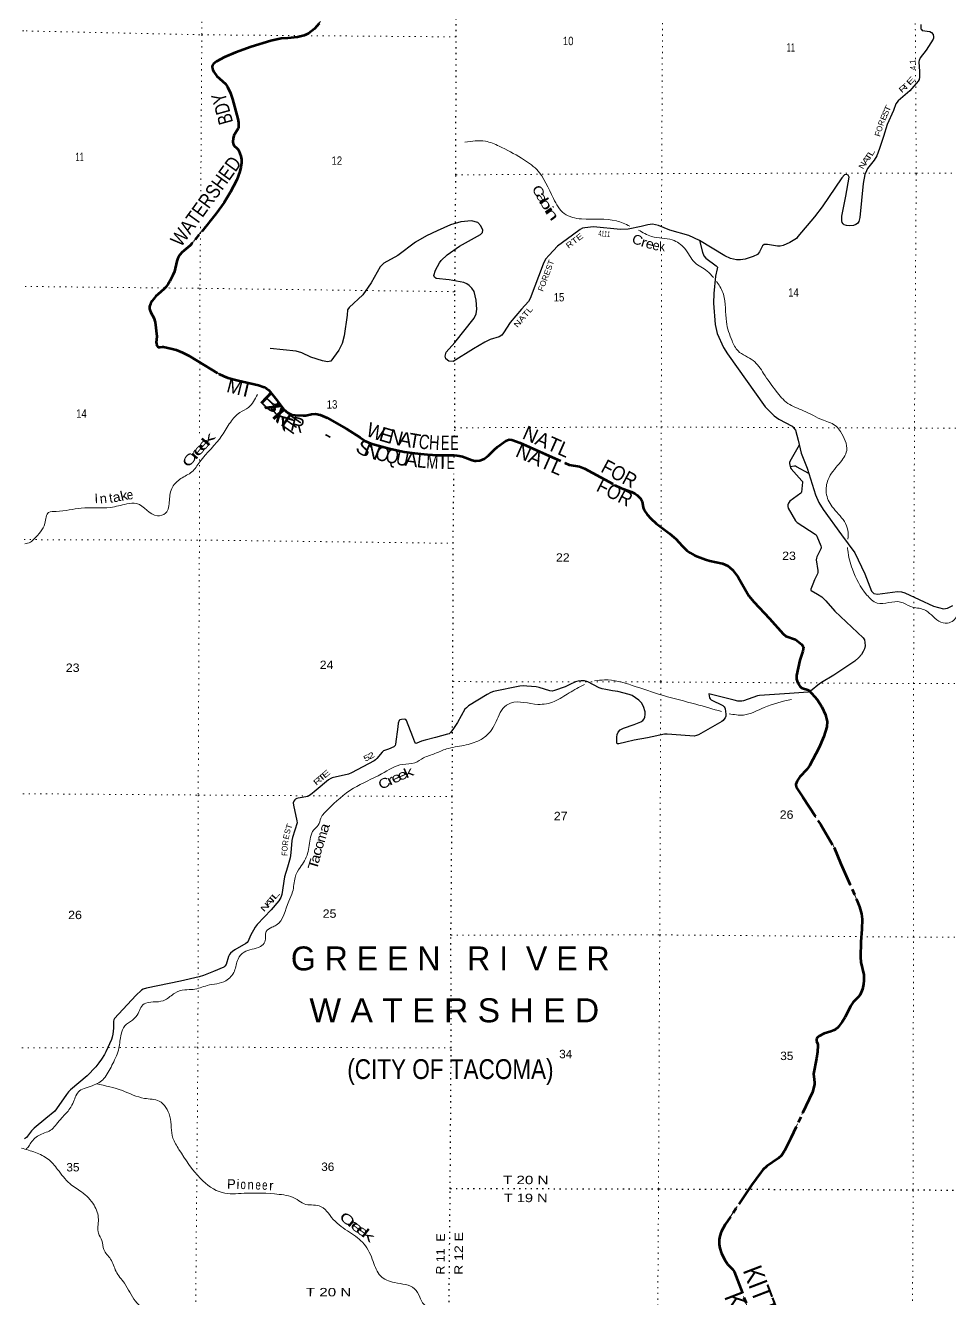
# Model space of a CAD drawing. Header units: feet. Extents: x -252966 to 4, y -183309 to 1368.
# Drawn here: x -93640 to -74362, y -120662 to -94107 of the extents above; entities that cross this region are included whole.
import ezdxf
from ezdxf.enums import TextEntityAlignment as Align

# ---------------------------------------------------------------- set-up
doc = ezdxf.new("R2010")
doc.units = ezdxf.units.FT
doc.header["$LTSCALE"] = 80
for name, pattern in [('DOT_DASHED', [7.7, 5, -1.2, 0.3, -1.2]), ('DOTTED', [1.5, 0.3, -1.2]), ('LONG_DASH_SHORT_DASH', [9.9, 6, -1.2, 1.5, -1.2])]:
    doc.linetypes.add(name, pattern=pattern)
for name, color, linetype, lineweight in [('11', 7, 'LONG_DASH_SHORT_DASH', 60), ('29', 7, 'Continuous', 25), ('30', 7, 'Continuous', 35), ('39', 7, 'Continuous', 13), ('41', 7, 'Continuous', 13), ('44', 7, 'DOT_DASHED', 13), ('6', 7, 'DOTTED', 25), ('7', 7, 'DOTTED', 13)]:
    doc.layers.add(name, color=color, linetype=linetype, lineweight=lineweight)
doc.layers.add('12', color=7, linetype='Continuous')

msp = doc.modelspace()

# ---------------------------------------------------------------- linework, layer by layer
at = {"layer": '11'}
for points in [[(-87513.77, -94063.91), (-87613.27, -94177.8), (-87734.34, -94275.56), (-87828.2, -94318.31), (-87967.61, -94350.57), (-88163.15, -94372.34), (-88302.57, -94381.47), (-88523.57, -94429.1), (-88933.39, -94551.08), (-89259.37, -94668.18), (-89484.54, -94766.67), (-89652.76, -94856.84), (-89713.98, -94906.36), (-89734.43, -94932.82), (-89746.51, -94962.98), (-89739.39, -95019.24), (-89710.08, -95074.72), (-89644.84, -95162.42), (-89470.12, -95326.97), (-89421.72, -95388.77), (-89360.99, -95521.71), (-89318.9, -95644.29), (-89209.37, -96056.1), (-89198.13, -96130.97), (-89194.27, -96199.93), (-89195.8, -96230.04), (-89203.86, -96256.74), (-89259.05, -96343.08), (-89289.58, -96405.43), (-89307.44, -96467.03), (-89315.5, -96529.66), (-89309.92, -96572.95), (-89283.09, -96614.51), (-89229.21, -96665.97), (-89203.77, -96696.81), (-89191.98, -96720.21), (-89149.76, -96835.98), (-89135.37, -96900.76), (-89133.54, -96975.27), (-89144.73, -97065.8), (-89164.88, -97153.54), (-89231.82, -97327.23), (-89365.99, -97594.04), (-89492.37, -97801.4), (-89664.5, -98026.1), (-90160.24, -98649.59), (-90204.04, -98698.1), (-90328.56, -98800.33), (-90376.23, -98841.31), (-90415.58, -98882.75), (-90446.35, -98926.33), (-90470.79, -98978.75), (-90485.28, -99025.34), (-90530.75, -99235.82), (-90562.78, -99314.71), (-90625.6, -99438.02), (-90661.42, -99498), (-90709.04, -99565.84), (-90751.11, -99609.34), (-90874.63, -99709.76)], [(-90874.63, -99709.76), (-90917.12, -99750.12), (-90943.4, -99781.14), (-90996.57, -99852.56), (-91032.27, -99915.02), (-91049.66, -99968.07), (-91052.74, -99995.92), (-91051.12, -100021), (-91033.68, -100078.15), (-90957.31, -100222.13), (-90944.5, -100253.49), (-90934.18, -100294.06), (-90902.29, -100598.22), (-90910.02, -100720.15), (-90908.76, -100742.48), (-90904.7, -100763.37), (-90895.41, -100787.53), (-90880.83, -100808.08), (-90868.64, -100815.02), (-90852.3, -100817.93), (-90832.65, -100816.74), (-90778.76, -100807.75), (-90759.5, -100807.87), (-90577.06, -100849.44), (-90492.43, -100874.73), (-90366.21, -100927.03), (-90241.99, -100988.86), (-90042.19, -101110.24), (-89608.84, -101371.62), (-89503.5, -101424.4), (-89417.03, -101456.47), (-89198.97, -101511.58), (-88776.77, -101609.29), (-88658.78, -101648.72), (-88608.4, -101678.41), (-88565.08, -101717.52), (-88397.42, -101919.77), (-88248.47, -102117.13), (-88167.31, -102186.24), (-88079.53, -102226.25), (-88012.46, -102238.45), (-87848.98, -102240.98), (-87787.87, -102239.43), (-87670.85, -102216.18), (-87587.06, -102207.04), (-87491.04, -102229.34), (-87344.69, -102293.18), (-86941.53, -102521.82), (-86654.63, -102703.4), (-86547.17, -102779.07), (-86434.98, -102829.95), (-86049.87, -102932.66), (-85741.31, -102999.41), (-85521.68, -103031.28), (-85253.58, -103057.13), (-85042.15, -103072.16), (-84694.19, -103073.06), (-84638.09, -103075.4), (-84592.46, -103081.59), (-84522.12, -103100.83), (-84320.1, -103174.22), (-84268.15, -103185.05), (-84235.91, -103187.86), (-84163.26, -103181.02), (-84069.94, -103146.33), (-83978.79, -103080.58), (-83861.99, -102955.63), (-83794.87, -102894.05), (-83617.87, -102768.39), (-83552.06, -102743.87), (-83494.33, -102749.4), (-83322.01, -102815.18), (-82917.16, -102994.03), (-82293.83, -103269.68), (-82081.96, -103307.65), (-81978.47, -103351.46), (-81809.72, -103435.84), (-81342.84, -103693.41), (-81227.69, -103748.62), (-80999.82, -103835.33), (-80923.95, -103871.82), (-80877.77, -103902.07), (-80799.77, -103978.41), (-80776.11, -104030.88), (-80750.81, -104165.03), (-80730.7, -104217.18), (-80666.51, -104308.11), (-80594.12, -104392.32), (-80478.97, -104492.41), (-80201.24, -104705.58), (-80112.96, -104778.21), (-80063.68, -104824.63), (-80007.46, -104885.64), (-79933.52, -104969.42), (-79843.1, -105057.47), (-79773.04, -105107.74), (-79672.19, -105161.03), (-79450.28, -105246.54), (-79360.73, -105275.03), (-79100.52, -105328.91), (-78989.47, -105379.99)], [(-78989.47, -105379.99), (-78890.24, -105462.92), (-78773.03, -105611.59), (-78547.39, -106005.49), (-78445.38, -106131.48), (-78118.56, -106479.23), (-77833.97, -106798.01), (-77778.69, -106844.27), (-77577.94, -106913.3), (-77443.68, -107016.11), (-77411.47, -107073.21), (-77420.72, -107157.07), (-77485.61, -107343.13), (-77551.69, -107664.39), (-77550.87, -107742.45), (-77524.58, -107827.37), (-77487.13, -107891.33), (-77449.97, -107920.04), (-77297.51, -107972.13), (-77122.07, -108167.76), (-77023.73, -108316.72), (-76947.02, -108489.78), (-76916.01, -108627.81), (-76919.3, -108735.17), (-76984.14, -108935.51), (-77083.63, -109166.5), (-77285.19, -109550.71), (-77338.4, -109628.33), (-77484.38, -109779.22), (-77541.84, -109864.18), (-77570.43, -109932.2), (-77560.26, -109998.83), (-77419.29, -110204.86), (-77045.42, -110781.39), (-76768.98, -111250.88), (-76627.71, -111597.18), (-76293.13, -112353.85), (-76237.82, -112491.42), (-76195.3, -112636.88), (-76182.52, -112747.1), (-76190.7, -112956.08), (-76210.99, -113220.15), (-76216.9, -113544.34), (-76211.56, -113643.32), (-76151.95, -113909.73), (-76147.5, -114031.2), (-76154.7, -114108.14), (-76178.62, -114212.37), (-76227.6, -114328.8), (-76265.47, -114378.49), (-76373.83, -114479.88), (-76427.88, -114565.19), (-76542.36, -114792.55), (-76603.05, -114893.85), (-76663, -114976.66), (-76692.82, -115009.08), (-76733.44, -115044.18), (-76733.44, -115044.18), (-76768.21, -115065.27), (-76839.7, -115093.95), (-76977.76, -115136.77), (-77079.55, -115186.04), (-77111.74, -115208.69), (-77124.98, -115223.58), (-77134.92, -115240.66), (-77138.89, -115253.53), (-77139.92, -115270.27), (-77135.2, -115295.14), (-77116.95, -115345.88), (-77112.1, -115364.91), (-77110.87, -115375.13), (-77110.98, -115386.76), (-77118.91, -115515.01), (-77133.88, -115658.74), (-77196.67, -115974.98), (-77185.34, -116094.89), (-77178.85, -116155.27), (-77182.18, -116198.9), (-77223.62, -116360.34), (-77671.09, -117318.37), (-77804.86, -117584.38), (-77867.81, -117675.57), (-77932.05, -117735.3), (-78170.2, -117900.83), (-78254.75, -117974.84), (-78300.93, -118031.26), (-78491.27, -118297.34), (-79039.15, -119117.87), (-79126.06, -119271), (-79154.3, -119360.5), (-79166.22, -119427.4), (-79169.02, -119532.07), (-79155.37, -119614.57), (-79116.61, -119725.24), (-79050.03, -119852.45), (-78990.39, -119944.83), (-78888.01, -120052.75), (-78853.99, -120101.48), (-78515.94, -120995.31)]]:
    msp.add_lwpolyline(points, dxfattribs=at)
at = {"layer": '29'}
for points in [[(-74957.34, -94084.27), (-74957.77, -94178.39), (-74949.2, -94192.2), (-74930.43, -94210.97), (-74769.6, -94233.17), (-74735.3, -94256.04), (-74705.27, -94293.59), (-74694.02, -94342.4), (-74698.07, -94369.62), (-74701.52, -94394.98), (-74851.56, -94621.36), (-74975.47, -94785.51), (-74997.98, -94834.32), (-74998.98, -94863.11), (-74987.88, -95065.42), (-74986.72, -95183.55), (-74994.23, -95232.37), (-75012.88, -95271.59), (-75190.17, -95469.17), (-75435.69, -95682.5), (-75480.21, -95741.19), (-75530.79, -95878.39), (-75660.42, -96172.28), (-75737.75, -96426.31), (-75821.07, -96674.31), (-75876.12, -96824.54), (-75932.43, -96918.2), (-76071.26, -97091.15), (-76095.78, -97135.86), (-76127.55, -97218.83), (-76163.16, -97405.95), (-76232.54, -98112.6), (-76253.27, -98197.03), (-76279.54, -98238.34), (-76313.31, -98260.87), (-76365.61, -98282.31), (-76439.03, -98285.27), (-76512.2, -98279.64), (-76561.96, -98263.54), (-76583.5, -98245.85), (-76602.27, -98219.56), (-76609.77, -98182.01), (-76607.23, -98083.13), (-76527.18, -97670.91), (-76453.18, -97268.67), (-76478.43, -97228.21), (-76511.06, -97216.38), (-76553.48, -97224.46), (-76609.61, -97288.1), (-77017.26, -97891.32), (-77180.58, -98100.97), (-77523.55, -98510.58), (-77555.45, -98548.11), (-77696.17, -98634.5), (-77835.02, -98698.34), (-77895.06, -98709.6), (-77953.06, -98708.8), (-78161.36, -98673.96), (-78225.51, -98675.72), (-78262.82, -98702.09), (-78324.43, -98829.54), (-78367.89, -98882.34), (-78455.14, -98923.16), (-78626.83, -98979.97), (-78720.64, -98998.75), (-78808.26, -98997.91), (-78934.55, -98964.95), (-79052.41, -98912.87), (-79576.12, -98594.46)], [(-79576.12, -98594.46), (-79802.14, -98491.46), (-80196.48, -98375.81), (-80433.74, -98279.64), (-80560.73, -98254.26), (-80658.9, -98264.62), (-80791.47, -98303.44), (-81068.33, -98358.46), (-81229.31, -98362.26), (-81792.21, -98309.68), (-81972.18, -98326.96), (-82019.35, -98334.22), (-82069.9, -98362.26), (-82229.44, -98480.18), (-82537.19, -98713.31), (-82715.36, -98895.48), (-82788.65, -98980.1), (-82839.56, -99086.63), (-83107.42, -99802.54), (-83146.92, -99868.06), (-83294.85, -100026.11), (-83530.64, -100303.57), (-83664.79, -100521.45), (-83704.3, -100564.77), (-83758.5, -100601.08), (-83942.48, -100656.63), (-84057.66, -100710.08), (-84292.84, -100855.37), (-84714.95, -101114.09), (-84805.59, -101107.24), (-84869.03, -101057.43), (-84880.65, -101002.1), (-84866.4, -100919.26), (-84683.07, -100717.7), (-84277.86, -100210.59), (-84235.19, -100123.4), (-84220.18, -100025.77), (-84234.06, -99836.28), (-84280.22, -99657.77), (-84329.06, -99588.2), (-84382.99, -99531.31), (-84434.6, -99496.37), (-84497.88, -99470.01), (-84803.38, -99413.56), (-85071.83, -99382.49), (-85109.15, -99358.64), (-85120.82, -99319.81), (-85087.09, -99212.21), (-85003.6, -99055.63), (-84970.71, -99011.89), (-84841.09, -98892.74), (-84581.69, -98711.5), (-84143.6, -98466.85), (-84107.6, -98426.09), (-84100.09, -98373.52), (-84140.77, -98286.63), (-84205.17, -98215.8), (-84334.72, -98181.76), (-84555.31, -98202.94), (-84775.57, -98268.38), (-85049.26, -98393.3), (-85270.92, -98493.68), (-85505.34, -98627.86), (-85871.4, -98902.82), (-86160.3, -99068.22), (-86237.29, -99139.73), (-86429.25, -99475.43), (-86602.76, -99723.09), (-86886.6, -99988.35), (-86918.34, -100037.04), (-86931.44, -100150.38), (-86989.53, -100580.72), (-87030.92, -100743), (-87105.16, -100880.66), (-87272.56, -101108.32), (-87338.64, -101126.02), (-87444.92, -101103.66), (-87683.1, -101026.65), (-87871.52, -100938.27), (-87989.2, -100901.32), (-88538.15, -100845.15)], [(-79576.12, -98594.46), (-79513.09, -98839.01), (-79489.34, -98909.14), (-79446.8, -98959.31), (-79227.76, -99122.47), (-79205.84, -99148.52), (-79206.63, -99184.61), (-79246.78, -99336.67), (-79281.68, -99695.31), (-79283.42, -99897.26), (-79251.66, -100341.19), (-79206.14, -100530.37), (-79075.28, -100825.61), (-78995.63, -100957.73), (-78210.94, -102062.15), (-78023.37, -102247.1), (-77923.22, -102316.39), (-77645.54, -102466.83), (-77577.97, -102549.21), (-77518.58, -102755.69), (-77459.68, -103026.26), (-77332.83, -103339.15), (-77155, -103898.55), (-77086.38, -104055.02), (-76998.05, -104205.55), (-76615.6, -104729.69), (-76338.71, -105105.23), (-76128.25, -105544.6), (-75989.59, -105905.6), (-75941.82, -105958.87), (-75867.62, -105970.15), (-75446.43, -105913.68), (-75363.91, -105921.32), (-75296.36, -105943.85), (-74696.17, -106218.94), (-74485.79, -106274.3), (-74403.23, -106259.28), (-74291.21, -106204.47)], [(-77495.85, -102860.11), (-77696.47, -103201.23), (-77700.66, -103220.7), (-77698.37, -103247.1), (-77685.75, -103304.49), (-77676.57, -103332.04), (-77664.12, -103352.08), (-77440.75, -103603.3), (-77430.5, -103620.7), (-77429.35, -103635.62), (-77452.49, -103842.72), (-77456.31, -103856.57), (-77464.34, -103864.6), (-77695.35, -104032.1), (-77710.42, -104048.82), (-77721.89, -104070.63), (-77733.36, -104106.21), (-77734.51, -104144.08), (-77725.3, -104178.99), (-77576.26, -104438.35), (-77563, -104456.86), (-77537.76, -104476.37), (-77163.99, -104715.5), (-77146.57, -104732.32), (-77128.79, -104760.45), (-77047.12, -104962.82), (-77039.3, -104990.01), (-77038.73, -105005.51), (-77046.18, -105022.15), (-77133.37, -105194.31), (-77139.68, -105220.14), (-77141.17, -105250.61), (-77109.28, -105473.22), (-77106.98, -105509.94), (-77108.71, -105519.7), (-77118.68, -105542.3), (-77180.4, -105670.63), (-77212.82, -105759.68), (-77253.82, -105868.05), (-77256.12, -105884.11), (-77246.8, -105894.5), (-77118.11, -105966.78), (-77028.97, -106026.44), (-76939.09, -106111.43), (-76753.95, -106326.48), (-76160.46, -106883.07), (-76137.62, -106925.13), (-76130.74, -106975.63), (-76123.86, -107044.49), (-76133.03, -107108.77), (-76160.57, -107166.16), (-76199.57, -107228.14), (-76256.93, -107290.11), (-76336.63, -107364.09), (-76778.28, -107658.31), (-77031.24, -107811.49), (-77073.73, -107839.89), (-77264.08, -107992.82), (-77287.11, -108008.61), (-77310.62, -108013.78), (-77702.03, -108041.6), (-78322.85, -108082.54), (-78369.47, -108090.69), (-78662.26, -108193.57), (-78692.98, -108200.87), (-78723.95, -108203.17), (-78780.16, -108199.73), (-78855.17, -108183.73), (-79379.77, -108051.55)], [(-77297.58, -103450.05), (-77556.12, -103310.23), (-77574.47, -103299.9), (-77593.87, -103297.68), (-77684.31, -103311.04)], [(-81392.88, -107983.48), (-81531.67, -107959.28), (-81605.09, -107943.21), (-81674.53, -107921.37), (-81904.51, -107797.44), (-81977.93, -107779.08), (-82046.76, -107776.78), (-82108.71, -107781.38), (-82161.48, -107797.44), (-82285.37, -107854.83), (-82383.83, -107902.06), (-82600.85, -107982.23), (-82654.97, -107990.88), (-82699.5, -107989.12), (-82922.3, -107916.75), (-82986.3, -107901.89), (-83176.73, -107885.82), (-83253.88, -107880.91), (-83323.57, -107888.11), (-83872.57, -108002.32), (-83932.73, -108022.4), (-84006.15, -108059.13), (-84393.9, -108297.86), (-84442.08, -108339.18), (-84472.85, -108371.16), (-84627.19, -108648.96), (-84725.46, -108793.92), (-84771.32, -108852.24), (-84798.86, -108879.78), (-84835.83, -108892.62), (-85088.91, -108959.3), (-85303.62, -109015.22), (-85378.14, -109038.09), (-85474.53, -109080.44), (-85495.19, -109082.93), (-85515.84, -109059.98), (-85559.1, -108947.76), (-85690.22, -108603.17), (-85703.98, -108582.51), (-85722.35, -108575.77), (-85796.68, -108581.89), (-85827.88, -108591.69), (-85846.23, -108605.46), (-85864.59, -108658.26), (-85868.81, -108734.86), (-85917.36, -109099), (-85926.54, -109128.84), (-85952.64, -109151.4), (-86069.11, -109201.82), (-86171.54, -109238.15), (-86198.42, -109263.13), (-86307.96, -109397.24), (-86336.08, -109428.41), (-86365.91, -109449.06), (-86838, -109697.6), (-86899.35, -109723.38), (-87243.73, -109802.67), (-87271.04, -109815.2), (-87316.92, -109842.75), (-87574.92, -110060.55), (-87693.2, -110154.94), (-87725.32, -110179.04), (-87747.54, -110189.5), (-87949.6, -110223.24), (-87978.84, -110234.14), (-88003.13, -110245.96), (-88016.9, -110257.44), (-88041.94, -110288.08), (-88051.12, -110304.15), (-88052.85, -110321.95), (-88045.96, -110370.15), (-87975.92, -110694.72), (-87974.85, -110739.73), (-88070.06, -111046.17), (-88081.86, -111111.28), (-88102.18, -111362.95), (-88119.56, -111467.41), (-88176.35, -111664.94)], [(-79379.77, -108051.55), (-79366.94, -108132.59), (-79354.9, -108156.11), (-79331.38, -108174.21), (-79094.13, -108292.64), (-79061.22, -108321.39), (-79049.75, -108340.9), (-79041.14, -108362.14), (-79027.58, -108469.6), (-79029.1, -108514.21), (-79041.14, -108548.08), (-79066.96, -108585.37), (-79085.31, -108603.74), (-79113.77, -108624.6), (-79597.52, -108902.74), (-79641.82, -108920.93), (-79691.59, -108930.29), (-79965.32, -108911.24), (-80250.67, -108887.42), (-80308.77, -108886.67), (-80660.46, -108964.34), (-80937.67, -109016.96), (-81116.44, -109057.4), (-81259.79, -109092.12), (-81289.61, -109089.82), (-81301.27, -109075.71), (-81305.45, -108953), (-81296.5, -108894.7), (-81273.55, -108846.5), (-81229.96, -108802.88), (-81165.05, -108767.75), (-80938.11, -108691.05), (-80800.91, -108633.01), (-80757.32, -108605.47), (-80729.79, -108573.33), (-80719.3, -108537.9), (-80711.43, -108481.51), (-80713.73, -108424.12), (-80747.73, -108312.62), (-80789.44, -108235.89), (-80844.51, -108178.5), (-80985.14, -108083.54), (-81041.82, -108059.13), (-81278.6, -108003.4), (-81392.88, -107983.48)], [(-88176.35, -111664.94), (-88233.55, -111863.86), (-88289.18, -112234.1), (-88309.32, -112298.49), (-88352.27, -112366.1), (-88515.94, -112552.21), (-88804.86, -112858.33), (-88849, -112918.17), (-88943.2, -113087.83), (-88996.99, -113208.56), (-89015.35, -113236.11), (-89043.43, -113258.95), (-89274.32, -113391.99), (-89320.5, -113424.34), (-89359.5, -113456.48), (-89380.15, -113484.02), (-89402.73, -113528.93), (-89454.73, -113694.96), (-89482.28, -113729.37), (-89501.75, -113748.01), (-89715.13, -113842.12), (-89922.76, -113923.62), (-90014.54, -113953.46), (-90408.69, -114039.05), (-91116.97, -114188.74), (-91181.21, -114207.11), (-91220.18, -114229.08), (-91336.57, -114341.87), (-91781.19, -114821.15), (-91797.25, -114846.4), (-91804.02, -114873.52), (-91803.82, -115020.38), (-91815.61, -115149.4), (-91829.37, -115213.68), (-91845.7, -115255.8), (-91961.89, -115515.45), (-91991.13, -115572.93), (-92055.37, -115671.64), (-92108.14, -115747.39), (-92174.46, -115827.52), (-92355.04, -116016.84), (-92698.23, -116308.93), (-92740.23, -116349.96), (-92780.48, -116409.62), (-92989.05, -116705.58), (-93028.17, -116750.53), (-93215.82, -116909.03), (-93460.96, -117107.63), (-93514.58, -117163.72), (-93621.45, -117300.94), (-93656.83, -117333.59)]]:
    msp.add_lwpolyline(points, dxfattribs=at)
at = {"layer": '39'}
for points in [[(-84472.64, -96543.87), (-84042.68, -96523.26), (-83759.24, -96623.53), (-83290.74, -96876.49), (-82974.97, -97113.52), (-82624.54, -97716.66), (-82399.08, -98030.24), (-82037.26, -98142.49), (-81309.85, -98183.91), (-81032.13, -98293.02)], [(-80852.53, -98373.66), (-80576.03, -98506.98), (-80145.95, -98580.93), (-79890.54, -98753.65), (-79677.15, -99051.15), (-79419.73, -99229.91), (-79288.46, -99364.45)], [(-79220.76, -99448.37), (-79208.44, -99465.05), (-79079.51, -99712.35), (-79016.45, -100289.66), (-78899.38, -100683.84), (-78774.52, -100894.94), (-78458.8, -101097.77), (-78239.42, -101367.1), (-77981.74, -101734.96), (-77732.25, -101990.18), (-77408.55, -102142.71), (-76992.37, -102341.4), (-76720.94, -102471.86), (-76638.42, -102576.38), (-76507.28, -102972.55), (-76663.64, -103248.34), (-76894.26, -103578.54), (-76934.08, -103856.21), (-76809.11, -104145.77), (-76555.53, -104455.29), (-76482.95, -104634.26), (-76480.12, -104825.32)], [(-88801.6, -101803.56), (-88988.11, -102073.35), (-89164.78, -102180.18), (-89365.43, -102385.61), (-89539.87, -102661.42), (-90003.27, -103211.16), (-90167.76, -103416.55), (-90398.63, -103559.65), (-90573.21, -103734.87), (-90637.13, -104014.58), (-90715.14, -104278.22), (-90887.86, -104336.75), (-91320.2, -104077.72), (-91527.14, -104088.02), (-91866.61, -104158.81), (-92477.41, -104173.59), (-92999.73, -104242.58), (-93156.43, -104262.88), (-93236.49, -104494.32), (-93457.08, -104814.45), (-93537.36, -104884.95), (-93655.86, -104917.27)], [(-76489.06, -104997.18), (-76484.4, -105052.71), (-76387.42, -105450.94), (-76085.31, -105987.74), (-75872.1, -106154.48), (-75381.87, -106133.8), (-75170.77, -106230.13), (-74897.42, -106290.17), (-74583.65, -106531.23), (-74402.76, -106571.26), (-74200.04, -106414.11), (-74156, -106293.36), (-73896.92, -106206.56), (-73547.53, -106033.15), (-73463.36, -105870.1), (-73343.16, -105606.42), (-73108.4, -105364.74), (-72835.25, -105277.92), (-72431.49, -105203.03), (-72156.51, -104983.43), (-71726.94, -104675.14), (-71508.33, -104375.14), (-70890.13, -103887.58), (-70506.61, -103700.05), (-70235.51, -103585.07), (-69930.28, -103451.95), (-69534.42, -103479.66), (-69011.84, -103597.77), (-68851.19, -103535.22), (-68692.53, -103478.71), (-68547.81, -103520.79), (-68443.82, -103538.84)], [(-79115.84, -108419.5), (-79656.76, -108263.1), (-80332.12, -108084.81), (-80983.41, -107872.3), (-81558.22, -107758.28), (-81766.22, -107778.93)], [(-81974.03, -107855.4), (-81978.02, -107857.34), (-82297.27, -108028.7), (-82606.46, -108206.09), (-82947.95, -108268.84), (-83518.62, -108241.32), (-83679.21, -108352.15), (-83781.44, -108533.33), (-83971.87, -108871.53), (-84162.56, -109014.58), (-84491.94, -109123.59), (-84855.52, -109198.44), (-85098.51, -109293.27), (-85333.47, -109386.07), (-85516.18, -109486.87), (-85767.3, -109519.34), (-86211.08, -109719.01), (-86799.39, -110019.44), (-87333.27, -110460.62), (-87475.69, -110639.83), (-87531.75, -110786.76), (-87626.05, -110887.45), (-87720.06, -111209.45), (-87816.07, -111529.43), (-87912.33, -111672.38), (-88014.52, -111877.69), (-88066.36, -112179.52), (-88148.48, -112376.77), (-88407.01, -112873.97), (-88497.36, -112918.33), (-88615.79, -113009), (-88645.65, -113218.26), (-88739.95, -113320.97), (-89079.36, -113434.01), (-89205.75, -113581.02), (-89281.76, -113832.57), (-89458.31, -114033.95), (-89849.99, -114132.97), (-90141.22, -114213.78), (-90314.01, -114224.03), (-90524.89, -114292.67), (-90725.63, -114431.71), (-90916.46, -114474.18), (-91131.41, -114500.57), (-91233.76, -114591.22), (-91289.86, -114714), (-91404.2, -114852.94), (-91564.78, -114975.85), (-91644.92, -115148.95), (-91690.74, -115438.7), (-91816.89, -115760.73), (-91979.27, -116042.56), (-92081.6, -116145.28), (-92204.09, -116205.77), (-92376.8, -116270.34), (-92511.34, -116330.85), (-92637.62, -116556.31), (-92713.78, -116701.25), (-92882.3, -116892.56), (-92992.63, -117025.46), (-93090.94, -117134.21), (-93333.92, -117245.13), (-93528.59, -117416.36), (-93586.74, -117502.93), (-93631.83, -117552.95)], [(-77655.66, -108164.26), (-78226.07, -108331.89), (-78659.86, -108491.31), (-78961.01, -108463.35)], [(-92154.22, -116185.93), (-91617.22, -116325.81), (-91156.88, -116486.23), (-90851.39, -116544.23), (-90627.94, -116861.84), (-90563.03, -117314.42), (-90438.14, -117551.67), (-89987.25, -118158.71), (-89536.78, -118451.92), (-89080.65, -118467.5), (-88349.24, -118488.8), (-87969.35, -118597.01), (-87826.57, -118687.38), (-87513.07, -118727.26), (-87217.32, -119010.58), (-86877.39, -119279.78), (-86573.66, -119524.87), (-86386.31, -119890.8), (-86235.22, -120188.38), (-85937.65, -120330.88), (-85521.56, -120459.16), (-85412.82, -120634.06), (-85356.4, -120752.69), (-85145.25, -120887.24), (-84939.85, -121227), (-84929.5, -121454.32), (-84750.45, -121619.08), (-84406.86, -121620.71), (-84085.1, -121825.54), (-83694.49, -122428.64), (-83416.77, -122760.27), (-83113.17, -122906.78), (-82904.02, -123047.37), (-82678.68, -123270.42), (-82202.01, -123619.93), (-81691.27, -123911.06), (-81514.32, -124009.44), (-81349.33, -124182.27), (-81129.88, -124503.9), (-80850.03, -124924.05), (-80506.18, -125122.83), (-79997.43, -125422.01), (-79565.08, -125685.06)], [(-93725.1, -117523.91), (-93431.87, -117617.43), (-93168.47, -117753.93), (-92969.27, -117968.96), (-92713.69, -118264.41), (-92472.35, -118437.15), (-92208.76, -118716.49), (-92117.95, -119010.1), (-92117.56, -119301.81), (-92047.03, -119454.63), (-92006.59, -119641.68), (-91863.67, -119838.67), (-91750.8, -120096.05), (-91575.66, -120343.3), (-91344.09, -120719.24), (-91132.74, -121002.67), (-91116.43, -121179.69), (-91094.04, -121392.91), (-90973.26, -121557.74), (-90665.4, -121889.33), (-90474.3, -122052.07), (-90399.7, -122239.08), (-90236.49, -122584.93), (-90013.08, -122870.35), (-89799.75, -123127.61), (-89584.32, -123455.29), (-89346.83, -123750.75), (-89187.92, -123877.32), (-88974.8, -123981.69), (-88715.32, -124194.64), (-88176.34, -124560.18), (-87707.74, -124891.59), (-87301.42, -125219.05), (-87041.91, -125458.16), (-86762.37, -125642.93), (-86484.88, -125795.51), (-86257.55, -126006.49), (-86084.44, -126239.66), (-85897.37, -126392.34), (-85646.07, -126496.67), (-85525.42, -126568.96), (-85344.27, -126806.14), (-85020.34, -127127.66), (-84648.07, -127539.65), (-84420.38, -128018.2), (-84174.17, -128828.67), (-84008.54, -129476.28), (-83831.19, -129870.39), (-83583.59, -130214.12), (-83064.54, -130704.41), (-82615.83, -131178.68), (-82360.39, -131379.57), (-82052.9, -131433.54), (-81198.99, -131402.4), (-80847.22, -131518.68), (-80601.97, -131604.91), (-80433.2, -131594.66), (-80113.8, -131544), (-79300.16, -131452.55), (-78671.33, -131395.51), (-78249.63, -131213.97), (-77854.09, -130998.26), (-77520.64, -130931.49), (-77257.49, -130880.9), (-76851.9, -130673.23), (-76522.66, -130465.64), (-76179.25, -130332.47), (-75966.29, -130314.12)]]:
    msp.add_spline(points, degree=3, dxfattribs=at)
at = {"layer": '44'}
for points in [[(-87487.86, -94024.21), (-87608.19, -94172.76), (-87672.8, -94231.34), (-87759.41, -94289.92), (-87845.83, -94323.78), (-87979.1, -94352.4), (-88297.39, -94382.78), (-88431.74, -94407.84), (-88792.35, -94505.13), (-89224.74, -94654.64), (-89538.14, -94793.39), (-89626.98, -94841.12), (-89696.96, -94889.95), (-89725.01, -94919.22), (-89744.76, -94955.72), (-89745.75, -94997.41), (-89728.39, -95043.69), (-89634.53, -95174.61), (-89492.52, -95304.94), (-89438.71, -95363.65), (-89405.01, -95420.3), (-89315.64, -95654.93), (-89246.79, -95900.48), (-89219.1, -96009.41), (-89196.62, -96146.7), (-89196.65, -96234.46), (-89204.53, -96258.28), (-89269.99, -96360.39), (-89299.25, -96435.85), (-89313.57, -96501.32), (-89313.32, -96558.74), (-89293.44, -96602.43), (-89212.92, -96684.13), (-89176.16, -96760.08), (-89137.36, -96888.16), (-89132.19, -96947.48), (-89142.79, -97054.44), (-89180.84, -97204.58), (-89353.55, -97571.21), (-89475.81, -97776.72), (-89887.7, -98298.84), (-90142.37, -98626.73), (-90217.64, -98710.75), (-90378.86, -98843.79), (-90447.47, -98928.27), (-90474.13, -98988.11), (-90523.35, -99209.11), (-90584.56, -99359.95), (-90669.99, -99511.25), (-90748.46, -99606.93), (-90890.63, -99723.81), (-90992.28, -99846.27), (-91045.31, -99949.96), (-91052.75, -99996.41), (-91043.58, -100052.33), (-90955.77, -100225.51), (-90932.39, -100308.4), (-90905.36, -100566.08), (-90901.81, -100622.56), (-90909.91, -100727.07), (-90905.87, -100758.82), (-90894.62, -100789.07), (-90883.32, -100805.8), (-90863.99, -100816.39), (-90839.3, -100817.5), (-90780.61, -100807.93), (-90760.41, -100807.76), (-90747.17, -100810.42), (-90530.17, -100862.5), (-90401.65, -100911.3), (-90233.42, -100993.59), (-89810.13, -101249.11), (-89556.22, -101399.68), (-89474.22, -101435.36), (-89398.62, -101462.15)], [(-89398.62, -101462.15), (-88827.09, -101596.44), (-88691.48, -101636.1), (-88608.03, -101678.69), (-88519.91, -101767.55), (-88254.4, -102110.8), (-88186.67, -102172.42), (-88109.42, -102216.33), (-88006.42, -102239.02), (-87819.02, -102241.41), (-87751.49, -102233.71), (-87651.71, -102212.54), (-87566.17, -102208.64), (-87475.6, -102234.89), (-87364.98, -102282.99), (-86915.91, -102536.95), (-86728.84, -102649.91), (-86558.76, -102772.03), (-86469.97, -102816.74), (-86316.69, -102864.83), (-85758.03, -102996.4), (-85264.74, -103056.22), (-84606.26, -103079.1), (-84311.67, -103176.42), (-84237.19, -103187.82), (-84171.16, -103182.62), (-84096.32, -103159.12), (-84033.45, -103124.35), (-83817.34, -102912.49), (-83659.43, -102795.01), (-83591.22, -102755.28), (-83538.97, -102742.58), (-83414.22, -102777.75), (-82381.99, -103233.73), (-82276.6, -103274.41), (-82098.05, -103302.85), (-81948.14, -103365.63), (-81457.63, -103632.63), (-81250.85, -103738.08), (-80932.4, -103867.06), (-80838, -103935.56), (-80790.81, -103993.45), (-80746.81, -104179.4), (-80700.95, -104260.99), (-80599.02, -104387.32), (-80418.58, -104539.9), (-80116.03, -104775.57), (-79995.42, -104899.35), (-79851.25, -105050.59), (-79744.31, -105124.72), (-79571.24, -105202.26), (-79369.12, -105272.95), (-79064.06, -105341.72), (-78974.75, -105389.83), (-78898.09, -105454.87), (-78820.92, -105545.23), (-78717.82, -105693.59), (-78545.84, -106007.87), (-78425.79, -106152.54), (-77891.52, -106735.21), (-77796.68, -106833.08), (-77572.76, -106916.02), (-77478.44, -106983.62), (-77421.49, -107046.64), (-77413.34, -107124.26), (-77490.59, -107363), (-77542.42, -107606.69), (-77552.44, -107730.69), (-77532.59, -107808.75), (-77485.59, -107893.19), (-77448.51, -107920.71), (-77390.1, -107937.61), (-77331.63, -107952.38), (-77289.19, -107980.16), (-77130.81, -108156.47), (-77052.73, -108267.51), (-76985.25, -108393.04), (-76948.39, -108485.71), (-76923.01, -108580.01), (-76913.94, -108681.07), (-76923.99, -108757.04), (-76985.23, -108938.36), (-77254.24, -109496.98), (-77316.49, -109600.94), (-77472.53, -109764.52), (-77543.54, -109867.13), (-77567.03, -109912.48), (-77572.84, -109960.75)], [(-77572.84, -109960.75), (-77557.42, -110005.02), (-77362.8, -110293.36), (-76883.02, -111046.17), (-76730.03, -111326.57), (-76674.6, -111460.46), (-76596.26, -111679.3), (-76332.18, -112262.59), (-76217.12, -112552.54), (-76182.18, -112771.33), (-76216.3, -113443.74), (-76214.32, -113621.88), (-76156.98, -113877.85), (-76146.99, -113984.63), (-76153.51, -114099.75), (-76193.04, -114253.61), (-76247.9, -114358.33), (-76335.59, -114442.44), (-76391.84, -114502.67), (-76599.26, -114887.87), (-76682.84, -114998.85), (-76760.03, -115060.89), (-76810.85, -115083.97), (-76917.28, -115116.78), (-76989.95, -115141.66), (-77095.9, -115196.08), (-77117.58, -115214.57), (-77136.81, -115245.58), (-77138.89, -115279.47), (-77112.67, -115361.88), (-77120.9, -115540.5), (-77135.04, -115666.33), (-77181.73, -115886.54), (-77197.58, -115995.07), (-77180.06, -116184.58), (-77203.66, -116297), (-77267.9, -116464.08), (-77785.8, -117548), (-77872.01, -117680.11), (-78183.84, -117911.26), (-78273.24, -117995.58), (-78448.36, -118233.23), (-79038.03, -119116.18), (-79124.85, -119268.02), (-79163.88, -119410.18), (-79166.03, -119560.54), (-79124.36, -119707.08), (-79031.09, -119883.54), (-78878.66, -120064.01), (-78832.77, -120152.71), (-78549.3, -120912.12)]]:
    msp.add_lwpolyline(points, dxfattribs=at)
at = {"layer": '6'}
msp.add_line((-84694.69, -103116.72), (-84693.13, -103029.52), dxfattribs=at)
for points in [[(-84686.98, -102684.81), (-84683.67, -102498.99), (-84681.44, -99660.36), (-84660.6, -97224.07), (-84654.41, -94345.19), (-84637.57, -91920.97), (-84623.36, -91528.97)], [(-84859.5, -132951.07), (-84850.07, -131237.55), (-84823.07, -125900.25), (-84801.87, -120733.96), (-84778.92, -118372.09), (-84758.74, -115434.86), (-84763.91, -113083.09), (-84737.64, -110194.14), (-84722.78, -107794.06), (-84716.6, -104909.15), (-84700.74, -103456.19)], [(-62469.7, -118533.9), (-64400.55, -118511.84), (-64722.3, -118508.17), (-69839.84, -118449.71), (-75120.29, -118401.38), (-80432.84, -118383.26), (-84778.92, -118372.09)]]:
    msp.add_lwpolyline(points, dxfattribs=at)
at = {"layer": '7'}
for points in [[(-89922.23, -91508.6), (-89960.97, -94300.91), (-89982.79, -97729.89)], [(-80347.49, -91544.52), (-80337.75, -91897.99), (-80366.82, -97193.04), (-80369.15, -98565.1)], [(-75203.33, -137381.29), (-75202.39, -136590.03), (-75185.38, -131290.97), (-75162.35, -125987.87), (-75120.29, -118401.38), (-75115.31, -113122.45), (-75112.35, -107835.47), (-75093.38, -102506.23), (-75056.28, -97207.14), (-75089.47, -91934.29), (-75071.63, -91562.62)], [(-124835.26, -94185.92), (-121506.05, -94250.55), (-116161.05, -94277.99), (-111176.71, -94142.07), (-105865.89, -94173.32), (-100543.05, -94210.69), (-95260.21, -94217.6), (-93626.18, -94221.84)], [(-93626.18, -94221.84), (-89960.97, -94300.91), (-84654.41, -94345.19)], [(-84660.6, -97224.07), (-80366.82, -97193.04), (-75056.31, -97189.03), (-69603.26, -97199.01)], [(-89988.17, -98308.36), (-90000.09, -99589.94), (-90006.58, -102675.66)], [(-80369.68, -98877.35), (-80375.8, -102482.04), (-80384.74, -107801.21), (-80407.81, -113076.14), (-80432.84, -118383.26), (-80478.96, -125941.59), (-80499.95, -131266.81), (-80503.96, -133373.44)], [(-93648.17, -99550.82), (-90000.09, -99589.94), (-84681.44, -99660.36)], [(-84683.67, -102498.99), (-80375.8, -102482.04), (-75093.38, -102506.23), (-69656.89, -102517.73), (-68228.46, -102524.06)], [(-90007.59, -103157.74), (-90011.13, -104840.72), (-90036.15, -110159.91), (-90041.15, -115420.73), (-90088.31, -120707.76), (-90121.56, -125882.11), (-90154.63, -131187.23), (-90191.71, -136498.39), (-90195.79, -137321.77)], [(-93669.97, -104832.05), (-90011.13, -104840.72), (-84716.6, -104909.15)], [(-84722.78, -107794.06), (-80384.74, -107801.21), (-75112.35, -107835.47), (-70110.03, -107839.63)], [(-93691.83, -110132.22), (-90036.15, -110159.91), (-84737.64, -110194.14)], [(-84763.91, -113083.09), (-80407.81, -113076.14), (-75115.31, -113122.45), (-70147.88, -113138.09)], [(-93713.72, -115434.83), (-90065.26, -115418.75), (-84758.74, -115434.86)]]:
    msp.add_lwpolyline(points, dxfattribs=at)

# ---------------------------------------------------------------- texts
at = {"layer": '12', "width": 0.9}
for s, rotation, p in [('KITTITAS', 290.96, (-78679.98, -120071.93)), ('KING', 291.175, (-79067.65, -120618.68))]:
    msp.add_text(s, height=400, rotation=rotation, dxfattribs=at).set_placement(p)
at = {"layer": '30'}
for s, rotation, p in [('1', 93.14, (-75071.46, -94860.54)), ('T', 44.987, (-75238.83, -95419.83)), ('E', 75.74, (-88141.72, -111044.03))]:
    msp.add_text(s, height=120, rotation=rotation, dxfattribs=at).set_placement(p, align=Align.CENTER)
for s, rotation, width, p in [('4', 93.14, 0.85, (-75065.05, -94990.38)), ('E', 48.098, 1.7, (-75128.15, -95300.91)), ('R', 40.987, 1.55, (-75292.67, -95465.5)), ('T', 66.199, 1.35, (-75600.22, -95862.37)), ('R', 73.069, 0.95, (-75728.25, -96154.72)), ('E', 66.199, 1.2, (-75679.76, -96042.67)), ('S', 66.199, 1.2, (-75640.91, -95954.59)), ('F', 73.069, 1.1, (-75798.29, -96384.82)), ('O', 73.069, 0.9, (-75765.6, -96277.41)), ('A', 56.245, 1.5, (-76058.19, -96957.09)), ('T', 56.985, 1.6, (-76002.38, -96880.04)), ('L', 60.875, 1.5, (-75942.71, -96787.49)), ('N', 61.259, 1.2, (-76130.57, -97053.72)), ('RTE', 37.145, 1.25, (-82151.02, -98646.09)), ('4111', 354.664, 0.55, (-81569.59, -98510.95)), ('FOREST', 69.487, 1.05, (-82724.33, -99345.25)), ('NATL', 49.642, 1.25, (-83209.59, -100225.15)), ('5', 27.765, 1.45, (-86493.69, -109437.23)), ('2', 27.765, 1.45, (-86398.37, -109387.05)), ('E', 40.171, 1.65, (-87332.49, -109764.28)), ('R', 40.171, 1.5, (-87508.31, -109912.7)), ('T', 40.171, 1.85, (-87420.21, -109838.34)), ('S', 72.74, 1.05, (-88117.39, -110935.44)), ('T', 72.74, 1.2, (-88083.03, -110834.06)), ('O', 82.384, 0.75, (-88172.59, -111284.34)), ('R', 82.384, 0.8, (-88159.07, -111164.48)), ('F', 85.384, 0.8, (-88174.68, -111387.34)), ('T', 48.671, 1.9, (-88454.05, -112376.46)), ('L', 48.671, 1.95, (-88380.11, -112287.8)), ('N', 46.656, 1.6, (-88600.39, -112540.23)), ('A', 46.656, 1.8, (-88516.66, -112451.81))]:
    msp.add_text(s, height=120, rotation=rotation, dxfattribs=dict(at, width=width)).set_placement(p, align=Align.CENTER)
at = {"layer": '41'}
for s, rotation, width, p in [('C', 297.424, 1.25, (-83025.71, -97609.11)), ('a', 297.686, 1.5, (-82949.92, -97740.51)), ('b', 302.442, 1.65, (-82866.04, -97881.94)), ('i', 304.239, 1.45, (-82795.81, -98002.63)), ('n', 305.838, 1.8, (-82731.21, -98098.99)), ('C', 340.345, 1.1, (-80905.24, -98671.95)), ('r', 342.518, 1.25, (-80763.13, -98724.04)), ('e', 343.885, 1.1, (-80638.2, -98757.4)), ('k', 359.838, 0.85, (-80358.85, -98819.7)), ('e', 49.768, 1.85, (-89851.73, -102908.51)), ('k', 49.974, 2.05, (-89751.38, -102801.04)), ('C', 51.082, 1.55, (-90143.28, -103227.05)), ('r', 51.538, 1.95, (-90034.69, -103114.76)), ('e', 49.768, 1.85, (-89946.34, -103014.09)), ('k', 12.782, 1.15, (-91563.88, -104010.49)), ('e', 8.761, 0.9, (-91446.38, -103991.85)), ('a', 12.825, 1.1, (-91718.15, -104040.08)), ('e', 23.337, 1.3, (-85742.45, -109830.52)), ('k', 23.337, 1.45, (-85608.93, -109776.88)), ('C', 26.104, 1.25, (-86111.83, -109999.59)), ('r', 25.11, 1.5, (-85982.07, -109939.84)), ('e', 25.11, 1.35, (-85867.74, -109885.33)), ('a', 71.478, 1.25, (-87316.77, -110876.14)), ('c', 73.578, 1.25, (-87467.7, -111362.39)), ('o', 73.788, 1.1, (-87425.16, -111222.48)), ('T', 73.018, 1.35, (-87533.52, -111636.19)), ('a', 73.578, 1.2, (-87501.33, -111513.62)), ('o', 358.375, 0.75, (-89099.47, -118379.51)), ('n', 358.375, 0.85, (-88944.81, -118383.51)), ('e', 358.375, 0.75, (-88788.64, -118389.77)), ('e', 358.289, 0.75, (-88649.23, -118393.64)), ('C', 321.627, 1.55, (-86993.74, -119082.07)), ('r', 321.619, 1.95, (-86872.89, -119173.67)), ('e', 321.619, 1.75, (-86779.44, -119249.88)), ('e', 325.471, 1.65, (-86665.84, -119329.91)), ('k', 322.041, 2, (-86548.84, -119421.85))]:
    msp.add_text(s, height=200, rotation=rotation, dxfattribs=dict(at, width=width)).set_placement(p, align=Align.CENTER)
for s, rotation, p in [('e', 348.838, (-80500.26, -98793.5)), ('I', 2.693, (-92157.58, -104071.17)), ('n', 6.129, (-92006.06, -104071.79)), ('t', 8.718, (-91844.03, -104060.36)), ('m', 73.661, (-87369.39, -111056.56)), ('P', 357.855, (-89347.92, -118374.16)), ('i', 358.233, (-89209.13, -118378.46)), ('r', 358.289, (-88513.14, -118404.52))]:
    msp.add_text(s, height=200, rotation=rotation, dxfattribs=at).set_placement(p, align=Align.CENTER)
at = {"layer": '44'}
for s, rotation, width, p in [('BDY', 105.394, 0.8, (-89392.95, -95805.81)), ('WATERSHED', 54.154, 0.85, (-89755.35, -97861.79)), ('M', 345.509, 0.95, (-89308.54, -101786.9)), ('T', 346.524, 1.1, (-89064.78, -101846.5)), ('B', 316.736, 1.65, (-88622.72, -102082.76)), ('A', 309.773, 1.75, (-88522.5, -102238.69)), ('K', 311.829, 1.75, (-88371.69, -102420.22)), ('E', 324.603, 1.45, (-88187.38, -102536.61)), ('R', 345.376, 0.95, (-87996.76, -102580.22)), ('W', 339.152, 0.95, (-86386.99, -102722.39)), ('-', 332.196, 1.2, (-87383.8, -102771.92)), ('S', 329.152, 1.15, (-86649.24, -103054.61)), ('A', 348.931, 1.05, (-85739.85, -102888.06)), ('C', 352.754, 0.75, (-85339.47, -102941.18)), ('H', 356.229, 0.75, (-85120.57, -102956.55)), ('E', 359.499, 0.65, (-84885.26, -102960.72)), ('E', 359.499, 0.65, (-84688.85, -102963.2)), ('N', 338.394, 1.15, (-86456.99, -103124.94)), ('O', 342.122, 0.9, (-86233.75, -103187.3)), ('Q', 345.931, 0.85, (-86021.13, -103235.22)), ('U', 348.474, 0.9, (-85803.56, -103284.04)), ('L', 354.229, 0.9, (-85384.03, -103331.4)), ('M', 356.865, 0.75, (-85158.57, -103349.93)), ('E', 0.186, 0.65, (-84767.54, -103361.82))]:
    msp.add_text(s, height=300, rotation=rotation, dxfattribs=dict(at, width=width)).set_placement(p, align=Align.CENTER)
for s, rotation, p in [('E', 343.561, (-86156.06, -102795.99)), ('N', 345.435, (-85948.12, -102844.97)), ('T', 350.474, (-85545.39, -102917.57)), ('A', 352.754, (-85604.64, -103305.79)), ('I', 359.66, (-84937.6, -103360.73))]:
    msp.add_text(s, height=300, rotation=rotation, dxfattribs=at).set_placement(p, align=Align.CENTER)
for rotation, p in [(336.15, (-83295.04, -102716.34)), (336.254, (-83437.86, -103090.14))]:
    msp.add_text('NATL', height=300, rotation=rotation, dxfattribs=at).set_placement(p)
at = {"layer": '44', "width": 0.9}
for rotation, p in [(331.739, (-81656.8, -103407.83)), (332.944, (-81752.02, -103807.65))]:
    msp.add_text('FOR', height=300, rotation=rotation, dxfattribs=at).set_placement(p)
at = {"layer": '44'}
msp.add_text('G R E E N   R I  V E R', height=500, dxfattribs=at).set_placement((-84777.87, -113818.22), align=Align.CENTER)
for s, height, width, p in [('W A T E R S H E D', 500, 1.05, (-84693.85, -114899.78)), ('(CITY OF TACOMA)', 413.1, 0.85, (-84774.14, -116083.41))]:
    msp.add_text(s, height=height, dxfattribs=dict(at, width=width)).set_placement(p, align=Align.CENTER)
at = {"layer": '6'}
for s, rotation, width, p in [('T 20 N', 359.853, 1.35, (-83677.31, -118274.99)), ('T 19 N', 359.853, 1.3, (-83659.85, -118649.97)), ('R 11  E', 89.443, 1.1, (-84897.96, -120162.2)), ('R 12 E', 89.443, 1.25, (-84518.57, -120169.98)), ('T 20 N', 359.716, 1.35, (-87790.83, -120614.41))]:
    msp.add_text(s, height=175, rotation=rotation, dxfattribs=dict(at, width=width)).set_placement(p)
at = {"layer": '7'}
for s, width, p in [('10', 0.85, (-82427.91, -94517.69)), ('11', 0.65, (-77760.18, -94653.23)), ('11', 0.65, (-92597.63, -96937.33)), ('12', 0.85, (-87254.86, -97013.76)), ('15', 0.85, (-82619.66, -99863.23)), ('14', 0.85, (-77727.2, -99763.13)), ('13', 0.85, (-87354.53, -102099.67)), ('14', 0.85, (-92582.41, -102290.68)), ('22', 1.1, (-82572.91, -105292.74)), ('23', 1.1, (-77853.16, -105257.22)), ('23', 1.1, (-92797.68, -107591.67)), ('24', 1.1, (-87501.09, -107532.09)), ('27', 1.1, (-82616.36, -110684.15)), ('26', 1.1, (-77903.87, -110655.28)), ('26', 1.1, (-92749.22, -112748.13)), ('25', 1.1, (-87438.74, -112719.98)), ('34', 1.05, (-82505.41, -115649.69)), ('35', 1.05, (-77893.19, -115687.79)), ('35', 1.05, (-92786.37, -118011)), ('36', 1.05, (-87469.84, -118000.95))]:
    msp.add_text(s, height=175, dxfattribs=dict(at, width=width)).set_placement(p)

doc.saveas('drawing.dxf')
